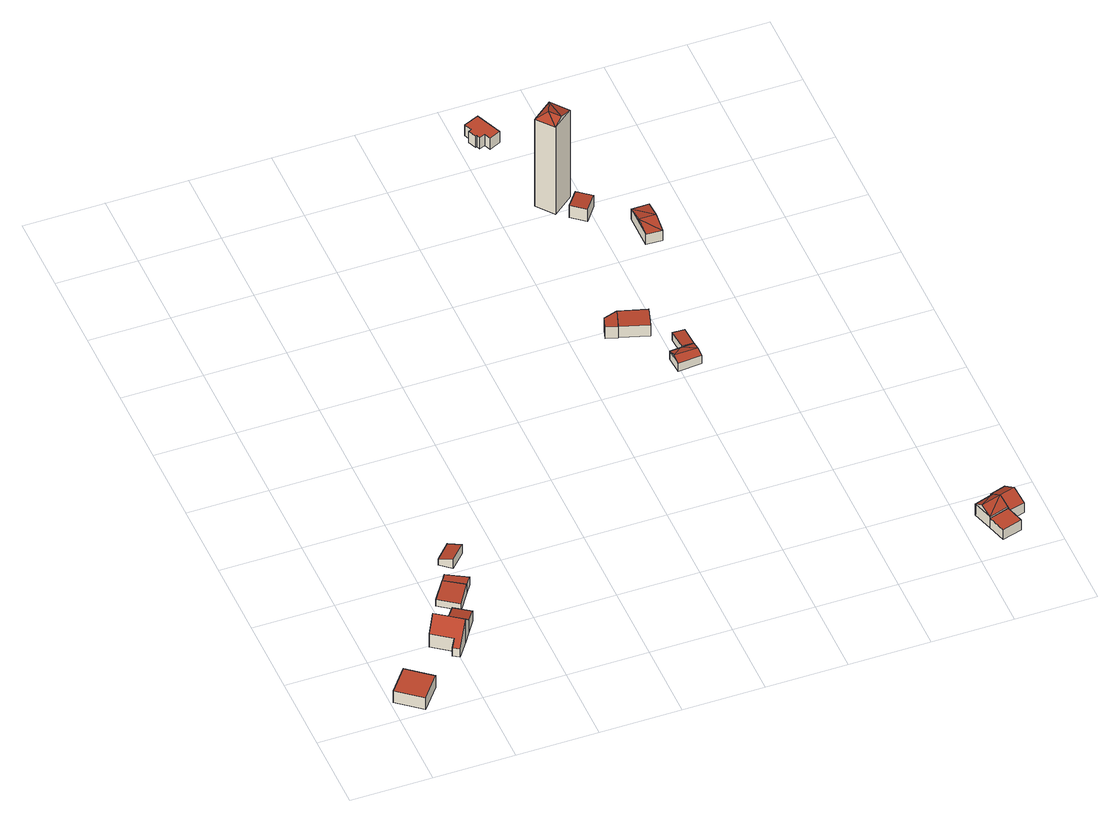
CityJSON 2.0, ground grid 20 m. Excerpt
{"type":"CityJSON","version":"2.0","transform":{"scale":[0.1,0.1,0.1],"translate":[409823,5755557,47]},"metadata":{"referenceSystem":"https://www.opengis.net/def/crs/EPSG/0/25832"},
"CityObjects":{
"building1":{"type":"Building","attributes":{"Gemeindeschluessel":"05515000","Geometrietyp2DReferenz":"3000","function":"31001_1310","roofType":"1000","measuredHeight":3.6},"address":[{"country":"Germany","locality":"Münster","thoroughfareNumber":"55","thoroughfareName":"Wersewinkel"}],"geometry":[{"type":"Solid","lod":"2","boundaries":[[[[0,1,2,3]],[[4,5,1,0]],[[6,7,5,4]],[[3,2,7,6]],[[4,0,3,6]],[[1,5,7,2]]]],"semantics":{"surfaces":[{"type":"WallSurface"},{"type":"RoofSurface"},{"type":"GroundSurface"}],"values":[[0,0,0,0,1,2]]}}]},
"building2":{"type":"Building","attributes":{"Gemeindeschluessel":"05515000","Geometrietyp2DReferenz":"3000","function":"31001_1310"},"address":[{"country":"Germany","locality":"Münster","thoroughfareNumber":"56","thoroughfareName":"Wersewinkel"}],"children":["building2-1","building2-2"]},
"building2-1":{"type":"BuildingPart","attributes":{"roofType":"3100","measuredHeight":7.29},"parents":["building2"],"geometry":[{"type":"Solid","lod":"2","boundaries":[[[[8,9,10,11]],[[12,13,9,8]],[[14,15,13,12]],[[16,17,15,14]],[[18,17,16]],[[19,20,21,22,23]],[[24,25,20,19]],[[26,27,25,24]],[[11,10,27,26]],[[23,16,14,12,19]],[[8,11,26,24,19,12]],[[9,13,15,17,21,20,25,27,10]],[[22,18,16,23]],[[21,17,18,22]]]],"semantics":{"surfaces":[{"type":"WallSurface"},{"type":"RoofSurface"},{"type":"GroundSurface"},{"type":"ClosureSurface"}],"values":[[0,0,0,0,0,0,0,0,0,1,1,2,0,3]]}}]},
"building2-2":{"type":"BuildingPart","attributes":{"roofType":"2100","measuredHeight":3.8},"parents":["building2"],"geometry":[{"type":"Solid","lod":"2","boundaries":[[[[28,29,17,18]],[[30,31,29,28]],[[22,21,31,30]],[[28,18,22,30]],[[17,29,31,21]],[[21,22,18,17]]]],"semantics":{"surfaces":[{"type":"WallSurface"},{"type":"RoofSurface"},{"type":"GroundSurface"},{"type":"ClosureSurface"}],"values":[[0,0,0,1,2,3]]}}]},
"building3":{"type":"Building","attributes":{"Gemeindeschluessel":"05515000","Geometrietyp2DReferenz":"3000","function":"51009_1611","roofType":"2100","measuredHeight":2.91},"geometry":[{"type":"Solid","lod":"2","boundaries":[[[[32,33,34,35]],[[36,37,33,32]],[[38,39,37,36]],[[35,34,39,38]],[[36,32,35,38]],[[33,37,39,34]]]],"semantics":{"surfaces":[{"type":"WallSurface"},{"type":"RoofSurface"},{"type":"GroundSurface"}],"values":[[0,0,0,0,1,2]]}}]},
"building4":{"type":"Building","attributes":{"Gemeindeschluessel":"05515000","Geometrietyp2DReferenz":"3000","function":"31001_1310","roofType":"2100","measuredHeight":2.77},"geometry":[{"type":"Solid","lod":"2","boundaries":[[[[40,41,39,42]],[[43,44,41,40]],[[45,34,44,43]],[[42,39,34,45]],[[43,40,42,45]],[[41,44,34,39]]]],"semantics":{"surfaces":[{"type":"WallSurface"},{"type":"RoofSurface"},{"type":"GroundSurface"}],"values":[[0,0,0,0,1,2]]}}]},
"building5":{"type":"Building","attributes":{"Gemeindeschluessel":"05515000","Geometrietyp2DReferenz":"3000","function":"31001_1310","roofType":"2100","measuredHeight":2.78},"geometry":[{"type":"Solid","lod":"2","boundaries":[[[[46,47,48,49]],[[50,51,47,46]],[[52,53,51,50]],[[49,48,53,52]],[[50,46,49,52]],[[47,51,53,48]]]],"semantics":{"surfaces":[{"type":"WallSurface"},{"type":"RoofSurface"},{"type":"GroundSurface"}],"values":[[0,0,0,0,1,2]]}}]},
"building6":{"type":"Building","attributes":{"Gemeindeschluessel":"05515000","Geometrietyp2DReferenz":"3000","function":"51009_1610","roofType":"2100","measuredHeight":3.81},"geometry":[{"type":"Solid","lod":"2","boundaries":[[[[54,55,56,57]],[[58,59,55,54]],[[60,61,59,58]],[[57,56,61,60]],[[58,54,57,60]],[[55,59,61,56]]]],"semantics":{"surfaces":[{"type":"WallSurface"},{"type":"RoofSurface"},{"type":"GroundSurface"}],"values":[[0,0,0,0,1,2]]}}]},
"building7":{"type":"Building","attributes":{"Gemeindeschluessel":"05515000","Geometrietyp2DReferenz":"3000","function":"31001_1310","roofType":"2100","measuredHeight":3.64},"geometry":[{"type":"Solid","lod":"2","boundaries":[[[[62,63,64,65]],[[60,66,63,62]],[[58,67,66,60]],[[65,64,67,58]],[[60,62,65,58]],[[63,66,67,64]]]],"semantics":{"surfaces":[{"type":"WallSurface"},{"type":"RoofSurface"},{"type":"GroundSurface"}],"values":[[0,0,0,0,1,2]]}}]},
"building8":{"type":"Building","attributes":{"Gemeindeschluessel":"05515000","Geometrietyp2DReferenz":"3000","function":"31001_1310","roofType":"5000","measuredHeight":3.12},"geometry":[{"type":"Solid","lod":"2","boundaries":[[[[68,69,70,71]],[[72,73,69,68]],[[74,75,73,72]],[[76,77,75,74]],[[71,70,77,76]],[[72,78,79,74]],[[78,68,71]],[[79,78,71]],[[71,76,79]],[[68,78,72]],[[74,79,76]],[[69,73,75,77,70]]]],"semantics":{"surfaces":[{"type":"WallSurface"},{"type":"RoofSurface"},{"type":"GroundSurface"}],"values":[[0,0,0,0,0,1,1,1,1,0,0,2]]}}]},
"building9":{"type":"Building","attributes":{"Gemeindeschluessel":"05515000","Geometrietyp2DReferenz":"3000","function":"31001_1310","roofType":"2100","measuredHeight":2.46},"geometry":[{"type":"Solid","lod":"2","boundaries":[[[[80,81,82,83]],[[84,85,81,80]],[[86,87,85,84]],[[83,82,87,86]],[[84,80,83,86]],[[81,85,87,82]]]],"semantics":{"surfaces":[{"type":"WallSurface"},{"type":"RoofSurface"},{"type":"GroundSurface"}],"values":[[0,0,0,0,1,2]]}}]},
"building10":{"type":"Building","attributes":{"Gemeindeschluessel":"05515000","Geometrietyp2DReferenz":"3000","function":"31001_1310","roofType":"1000","measuredHeight":3.43},"address":[{"country":"Germany","locality":"Münster","thoroughfareNumber":"64","thoroughfareName":"Wersewinkel"}],"geometry":[{"type":"Solid","lod":"2","boundaries":[[[[88,89,90,91]],[[92,93,89,88]],[[94,95,93,92]],[[96,97,95,94]],[[98,99,97,96]],[[100,101,99,98]],[[102,103,101,100]],[[104,105,103,102]],[[106,107,105,104]],[[91,90,107,106]],[[104,102,100,98,96,94,92,88,91,106]],[[89,93,95,97,99,101,103,105,107,90]]]],"semantics":{"surfaces":[{"type":"WallSurface"},{"type":"RoofSurface"},{"type":"GroundSurface"}],"values":[[0,0,0,0,0,0,0,0,0,0,1,2]]}}]},
"building11":{"type":"Building","attributes":{"Gemeindeschluessel":"05515000","Geometrietyp2DReferenz":"3000","function":"31001_1310","roofType":"5000","measuredHeight":28.26},"address":[{"country":"Germany","locality":"Münster","thoroughfareNumber":"65","thoroughfareName":"Wersewinkel"}],"geometry":[{"type":"Solid","lod":"2","boundaries":[[[[108,109,110,111]],[[112,113,109,108]],[[114,115,113,112]],[[111,110,115,114]],[[108,116,112]],[[114,117,111]],[[111,117,116]],[[116,108,111]],[[117,114,112]],[[112,116,117]],[[109,113,115,110]]]],"semantics":{"surfaces":[{"type":"WallSurface"},{"type":"RoofSurface"},{"type":"GroundSurface"}],"values":[[0,0,0,0,1,0,1,1,1,1,2]]}}]},
"building12":{"type":"Building","attributes":{"Gemeindeschluessel":"05515000","Geometrietyp2DReferenz":"3000","function":"31001_1310","roofType":"2100","measuredHeight":3.68},"address":[{"country":"Germany","locality":"Münster","thoroughfareNumber":"66","thoroughfareName":"Wersewinkel"}],"geometry":[{"type":"Solid","lod":"2","boundaries":[[[[118,119,120,121]],[[122,123,119,118]],[[124,125,123,122]],[[121,120,125,124]],[[122,118,121,124]],[[119,123,125,120]]]],"semantics":{"surfaces":[{"type":"WallSurface"},{"type":"RoofSurface"},{"type":"GroundSurface"}],"values":[[0,0,0,0,1,2]]}}]},
"building13":{"type":"Building","attributes":{"Gemeindeschluessel":"05515000","Geometrietyp2DReferenz":"3000","function":"31001_1310","roofType":"3100","measuredHeight":4},"address":[{"country":"Germany","locality":"Münster","thoroughfareNumber":"67","thoroughfareName":"Wersewinkel"}],"geometry":[{"type":"Solid","lod":"2","boundaries":[[[[126,127,128,129]],[[130,131,127,126]],[[132,133,131,130]],[[129,128,133,132]],[[126,134,130]],[[132,135,129]],[[129,135,134]],[[134,126,129]],[[135,132,130]],[[130,134,135]],[[127,131,133,128]]]],"semantics":{"surfaces":[{"type":"WallSurface"},{"type":"RoofSurface"},{"type":"GroundSurface"}],"values":[[0,0,0,0,0,0,1,1,1,1,2]]}}]},
"building14":{"type":"Building","attributes":{"Gemeindeschluessel":"05515000","Geometrietyp2DReferenz":"3000","function":"31001_1310","roofType":"9999","measuredHeight":3},"geometry":[{"type":"Solid","lod":"2","boundaries":[[[[136,137,138,139,140]],[[138,141,142,139]],[[137,143,141,138]],[[136,144,143,137]],[[140,145,144,136]],[[139,142,145,140]],[[141,143,144,145,142]]]],"semantics":{"surfaces":[{"type":"RoofSurface"},{"type":"WallSurface"},{"type":"GroundSurface"}],"values":[[0,1,1,1,1,1,2]]}}]},
"building15":{"type":"Building","attributes":{"Gemeindeschluessel":"05515000","Geometrietyp2DReferenz":"3000","function":"31001_1310"},"address":[{"country":"Germany","locality":"Münster","thoroughfareNumber":"41","thoroughfareName":"Wersewinkel"}],"children":["building15-1","building15-2"]},
"building15-1":{"type":"BuildingPart","attributes":{"roofType":"3100","measuredHeight":5.17},"parents":["building15"],"geometry":[{"type":"Solid","lod":"2","boundaries":[[[[146,147,148,149]],[[150,144,145,151]],[[149,148,144,150]],[[150,152,149]],[[152,153,146]],[[146,149,152]],[[150,151,153]],[[153,152,150]],[[147,154,145,144,148]],[[154,155,156,151,145]],[[147,146,155,154]],[[153,151,156,153,146]],[[153,156,155]],[[153,155,146]]]],"semantics":{"surfaces":[{"type":"WallSurface"},{"type":"RoofSurface"},{"type":"GroundSurface"},{"type":"ClosureSurface"}],"values":[[0,0,0,0,1,1,1,1,2,3,3,0,3,3]]}}]},
"building15-2":{"type":"BuildingPart","attributes":{"roofType":"3100","measuredHeight":5.16},"parents":["building15"],"geometry":[{"type":"Solid","lod":"2","boundaries":[[[[157,158,147,146]],[[159,160,158,157]],[[161,162,160,159]],[[163,164,162,161]],[[139,142,164,163]],[[151,145,142,139]],[[159,157,146,153,161]],[[156,151,139,163,161,153]],[[154,147,158,160,162,164,142,145]],[[145,151,156,155,154]],[[156,153,155]],[[155,146,147,154]],[[155,153,146]]]],"semantics":{"surfaces":[{"type":"WallSurface"},{"type":"RoofSurface"},{"type":"GroundSurface"},{"type":"ClosureSurface"}],"values":[[0,0,0,0,0,0,1,1,2,3,3,3,3]]}}]}
},
"vertices":[
[6,56,46],[6,56,10],[65,8,10],[65,8,46],[53,115,46],[53,115,10],[112,67,46],[112,67,10],
[147,196,48],[147,196,8],[194,162,8],[194,162,48],[166,223,81],[166,223,8],[185,250,48],[185,250,8],[208,234,48],[208,234,8],[208,234,46],[228,179,81],[228,179,8],[247,206,8],[247,206,46],[247,206,47],[200,140,33],[200,140,8],[185,150,33],[185,150,8],
[230,265,39],[230,265,8],[269,238,39],[269,238,8],
[258,280,28],[258,280,8],[289,326,8],[289,326,37],[210,314,28],[210,314,8],[242,358,37],[242,358,8],
[255,377,34],[255,377,8],[242,358,35],[305,349,33],[305,349,8],[289,326,35],
[327,451,35],[327,451,7],[301,476,7],[301,476,25],[291,413,35],[291,413,7],[264,437,25],[264,437,7],
[888,1006,47],[888,1006,10],[880,979,10],[880,979,45],[922,1016,48],[922,1016,10],[907,971,45],[907,971,10],
[977,949,45],[977,949,11],[991,995,11],[991,995,48],[907,971,11],[922,1016,11],
[1050,871,32],[1050,871,7],[1020,869,7],[1020,869,32],[1052,827,32],[1052,827,7],[994,823,32],[994,823,7],[991,867,32],[991,867,7],[1051,848,38],[993,845,38],
[1020,869,35],[1020,869,11],[1050,871,11],[1050,871,33],[1017,918,35],[1017,918,11],[1047,919,33],[1047,919,11],
[839,1642,56],[839,1642,22],[853,1648,22],[853,1648,56],[835,1652,56],[835,1652,22],[832,1650,56],[832,1650,22],[823,1671,56],[823,1671,22],[831,1675,56],[831,1675,22],[823,1694,56],[823,1694,22],[860,1710,56],[860,1710,22],[888,1645,56],[888,1645,22],[860,1632,56],[860,1632,22],
[889,1433,282],[889,1433,13],[922,1391,13],[922,1391,282],[940,1474,282],[940,1474,13],[973,1431,282],[973,1431,13],[922,1433,295],[943,1407,295],
[980,1342,52],[980,1342,15],[1011,1382,15],[1011,1382,49],[946,1369,52],[946,1369,15],[977,1409,49],[977,1409,15],
[1072,1222,48],[1072,1222,17],[1113,1220,17],[1113,1220,48],[1073,1311,48],[1073,1311,17],[1116,1312,48],[1116,1312,17],[1073,1266,57],[1115,1266,57],
[1455,89,43],[1469,43,43],[1518,58,43],[1507,97,43],[1504,104,43],[1518,58,13],[1507,97,13],[1469,43,13],[1455,89,13],[1504,104,13],
[1488,155,48],[1488,155,13],[1440,140,13],[1440,140,48],[1455,89,48],[1504,104,48],[1447,115,65],[1496,130,65],[1496,130,13],[1496,130,48],[1504,105,48],
[1485,162,43],[1485,162,13],[1524,174,43],[1524,174,13],[1534,141,65],[1534,141,13],[1545,108,43],[1545,108,13]
]}
